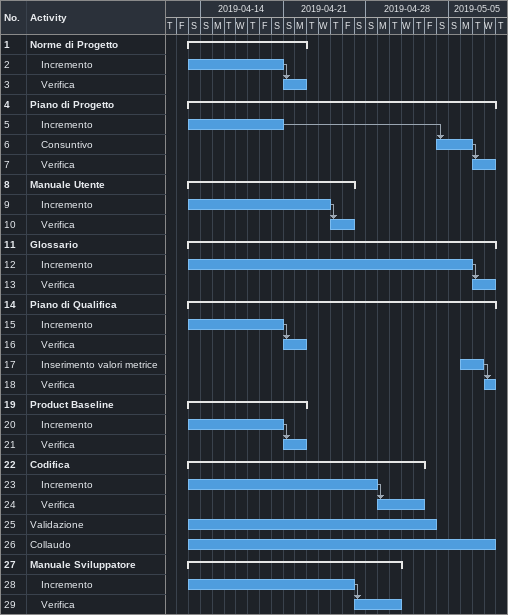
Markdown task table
| ID | Level | Task | Start | Finish | Predecessors |
|---|---|---|---|---|---|
| 1 | 1 | **Norme di Progetto** | 2019-04-13 | 2019-04-22 |  |
| 2 | 2 | Incremento | 2019-04-13 | 2019-04-20 |  |
| 3 | 2 | Verifica | 2019-04-21 | 2019-04-22 | 2 |
| 4 | 1 | **Piano di Progetto** | 2019-04-13 | 2019-05-08 |  |
| 5 | 2 | Incremento | 2019-04-13 | 2019-04-20 |  |
| 6 | 2 | Consuntivo | 2019-05-04 | 2019-05-06 | 5 |
| 7 | 2 | Verifica | 2019-05-07 | 2019-05-08 | 6 |
| 8 | 1 | **Manuale Utente** | 2019-04-13 | 2019-04-26 |  |
| 9 | 2 | Incremento | 2019-04-13 | 2019-04-24 |  |
| 10 | 2 | Verifica | 2019-04-25 | 2019-04-26 | 9 |
| 11 | 1 | **Glossario** | 2019-04-13 | 2019-05-08 |  |
| 12 | 2 | Incremento | 2019-04-13 | 2019-05-06 |  |
| 13 | 2 | Verifica | 2019-05-07 | 2019-05-08 | 12 |
| 14 | 1 | **Piano di Qualifica** | 2019-04-13 | 2019-05-08 |  |
| 15 | 2 | Incremento | 2019-04-13 | 2019-04-20 |  |
| 16 | 2 | Verifica | 2019-04-21 | 2019-04-22 | 15 |
| 17 | 2 | Inserimento valori metrice | 2019-05-06 | 2019-05-07 |  |
| 18 | 2 | Verifica | 2019-05-08 | 2019-05-08 | 17 |
| 19 | 1 | **Product Baseline** | 2019-04-13 | 2019-04-22 |  |
| 20 | 2 | Incremento | 2019-04-13 | 2019-04-20 |  |
| 21 | 2 | Verifica | 2019-04-21 | 2019-04-22 | 20 |
| 22 | 1 | **Codifica** | 2019-04-13 | 2019-05-02 |  |
| 23 | 2 | Incremento | 2019-04-13 | 2019-04-28 |  |
| 24 | 2 | Verifica | 2019-04-29 | 2019-05-02 | 23 |
| 25 | 1 | Validazione | 2019-04-13 | 2019-05-03 |  |
| 26 | 1 | Collaudo | 2019-04-13 | 2019-05-08 |  |
| 27 | 1 | **Manuale Sviluppatore** | 2019-04-13 | 2019-04-30 |  |
| 28 | 2 | Incremento | 2019-04-13 | 2019-04-26 |  |
| 29 | 2 | Verifica | 2019-04-27 | 2019-04-30 | 28 |
